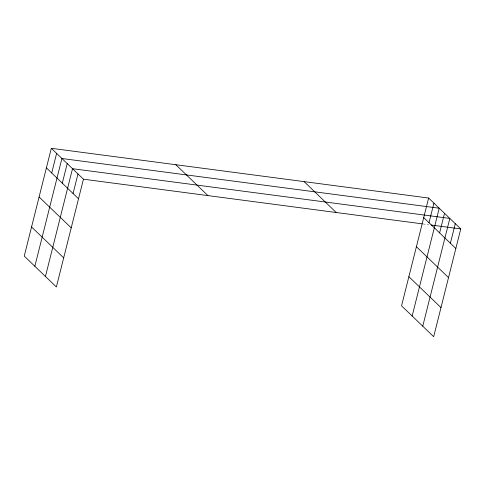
<?xml version="1.0" encoding="UTF-8"?>
<svg xmlns="http://www.w3.org/2000/svg" width="485" height="485" viewBox="0 0 485 485"><rect width="100%" height="100%" fill="white"/><g stroke="black" fill="none" stroke-linecap="round" stroke-linejoin="round"><path stroke-width="0.36" stroke-dasharray="2.42 1.82" d="M422.95 223.943L428.879 224.725"/><path stroke-width="0.73" d="M51.319 148.307L24.25 256.074L56.369 286.962L83.444 179.195L51.319 148.307L428.631 198.038L460.75 228.926L433.681 336.693L401.556 305.805L428.631 198.038M51.707 172.969L56.618 153.405M34.847 266.271L61.922 158.504L439.228 208.229L412.159 315.996M62.304 183.166L67.221 163.597M45.451 276.462L72.52 168.695L449.831 218.42L422.756 326.187M73.065 193.509L77.982 173.945M429.013 222.7L433.929 203.136M439.616 232.891L444.527 213.327M450.377 243.24L455.288 223.67M83.444 179.195L422.211 223.846M431.104 225.016L460.75 228.926M423.714 217.601L455.833 248.49M416.403 246.707L448.522 277.596M408.867 276.699L440.992 307.587M304.113 181.626L336.238 212.515M175.831 164.718L207.956 195.607M46.402 167.877L78.528 198.759M39.091 196.983L71.216 227.865M31.561 226.968L63.681 257.856"/></g></svg>
